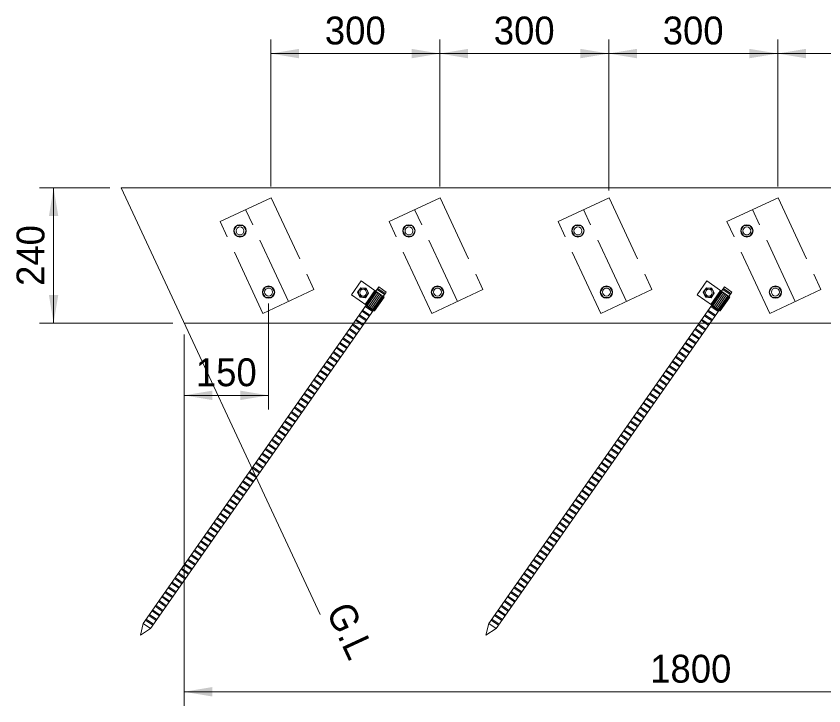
# Model space of a CAD drawing. Units: millimetres at full size, sheet at 1:20. Extents: x 0 to 8400, y 0 to 5940.
# Drawn here: x 2065 to 3499, y 2486 to 3711 of the extents above; entities that cross this region are included whole.
import ezdxf
from ezdxf.enums import TextEntityAlignment as Align

# ---------------------------------------------------------------- set-up
doc = ezdxf.new("R2010")
doc.units = ezdxf.units.MM
doc.header["$LTSCALE"] = 20
doc.linetypes.add('DASHED', pattern=[7.5, 6, -1.5])
for name, color, linetype, lineweight in [('一般線', 7, 'Continuous', 20), ('側板', 7, 'Continuous', 18), ('寸法', 7, 'Continuous', 13), ('文字', 7, 'Continuous', 13), ('金物', 7, 'Continuous', 18), ('鉄筋杭', 7, 'Continuous', 18)]:
    doc.layers.add(name, color=color, linetype=linetype, lineweight=lineweight)
doc.styles.add('ＭＳ Ｐゴシック', font='')
doc.styles.get('ＭＳ Ｐゴシック').set_extended_font_data('MS PGothic')

# ---------------------------------------------------------------- blocks, each defined once
blk = doc.blocks.new('filled_arrow')
at = {"color": 0, "linetype": 'Continuous', "lineweight": -2}
blk.add_solid([(7.5, 1.25), (0, 0), (7.5, -1.25)], dxfattribs=at)

msp = doc.modelspace()

# ---------------------------------------------------------------- linework, layer by layer
at = {"layer": '一般線'}
msp.add_line((2251.13, 3405.69), (2604.56, 2647.76), dxfattribs=at)
at = {"layer": '側板'}
for p, q in [((2251.13, 3405.69), (4162.5, 3405.69)), ((4162.5, 3165.69), (2363.04, 3165.69))]:
    msp.add_line(p, q, dxfattribs=at)
at = {"layer": '寸法'}
for p, q in [((2517.08, 3408.33), (2517.08, 3669.44)), ((2817.08, 3408.33), (2817.08, 3669.44)), ((2817.08, 3408.33), (2817.08, 3669.44)), ((3117, 3401.33), (3117, 3669.44)), ((3117, 3401.33), (3117, 3669.44)), ((3417.08, 3408.33), (3417.08, 3669.44)), ((3417.08, 3408.33), (3417.08, 3669.44)), ((2517.08, 3644.44), (2817.08, 3644.44)), ((2817.08, 3644.44), (3117, 3644.44)), ((3117, 3644.44), (3417.08, 3644.44)), ((3417.08, 3644.44), (3717.08, 3644.44)), ((2231.13, 3405.69), (2106.43, 3405.69)), ((2131.43, 3405.69), (2131.43, 3165.69)), ((2513.1, 3200.69), (2513.1, 3012.3)), ((2343.04, 3165.69), (2106.43, 3165.69)), ((2363.04, 3145.69), (2363.04, 2485.74)), ((2363.04, 3145.69), (2363.04, 3012.3)), ((2363.04, 3037.3), (2513.1, 3037.3)), ((2363.04, 2510.74), (4162.5, 2510.74))]:
    msp.add_line(p, q, dxfattribs=at)
at = {"layer": '金物', "linetype": 'DASHED', "lineweight": 13}
for p, q in [((2427.05, 3346.07), (2517.68, 3388.33)), ((2517.68, 3388.33), (2593.75, 3225.2)), ((2727.05, 3346.07), (2817.68, 3388.33)), ((2817.68, 3388.33), (2893.75, 3225.2)), ((3027.05, 3346.07), (3117.68, 3388.33)), ((3117.68, 3388.33), (3193.75, 3225.2)), ((3327.05, 3346.07), (3417.68, 3388.33)), ((3417.68, 3388.33), (3493.75, 3225.2)), ((2548.43, 3204.07), (2472.36, 3367.2)), ((2848.43, 3204.07), (2772.36, 3367.2)), ((3148.43, 3204.07), (3072.36, 3367.2)), ((3448.43, 3204.07), (3372.36, 3367.2)), ((2503.12, 3182.94), (2427.05, 3346.07)), ((2803.12, 3182.94), (2727.05, 3346.07)), ((3103.12, 3182.94), (3027.05, 3346.07)), ((3403.12, 3182.94), (3327.05, 3346.07)), ((2593.75, 3225.2), (2503.12, 3182.94)), ((2893.75, 3225.2), (2803.12, 3182.94)), ((3193.75, 3225.2), (3103.12, 3182.94)), ((3493.75, 3225.2), (3403.12, 3182.94))]:
    msp.add_line(p, q, dxfattribs=at)
at = {"layer": '金物'}
for points in [[(2456.88, 3338.97), (2451.38, 3329.45), (2456.88, 3319.92), (2467.88, 3319.92), (2473.38, 3329.45), (2467.88, 3338.97)], [(2756.88, 3338.97), (2751.38, 3329.45), (2756.88, 3319.92), (2767.88, 3319.92), (2773.38, 3329.45), (2767.88, 3338.97)], [(3056.88, 3338.97), (3051.38, 3329.45), (3056.88, 3319.92), (3067.88, 3319.92), (3073.38, 3329.45), (3067.88, 3338.97)], [(3356.88, 3338.97), (3351.38, 3329.45), (3356.88, 3319.92), (3367.88, 3319.92), (3373.38, 3329.45), (3367.88, 3338.97)], [(2507.6, 3230.22), (2502.1, 3220.69), (2507.6, 3211.16), (2518.6, 3211.16), (2524.1, 3220.69), (2518.6, 3230.22)], [(2807.6, 3230.22), (2802.1, 3220.69), (2807.6, 3211.16), (2818.6, 3211.16), (2824.1, 3220.69), (2818.6, 3230.22)], [(3107.6, 3230.22), (3102.1, 3220.69), (3107.6, 3211.16), (3118.6, 3211.16), (3124.1, 3220.69), (3118.6, 3230.22)], [(3407.6, 3230.22), (3402.1, 3220.69), (3407.6, 3211.16), (3418.6, 3211.16), (3424.1, 3220.69), (3418.6, 3230.22)]]:
    msp.add_lwpolyline(points, close=True, dxfattribs=at)
for centre, radius in [((2462.38, 3329.45), 11), ((2462.38, 3329.45), 7), ((2762.38, 3329.45), 11), ((2762.38, 3329.45), 7), ((3062.38, 3329.45), 11), ((3062.38, 3329.45), 7), ((3362.38, 3329.45), 11), ((3362.38, 3329.45), 7), ((2513.1, 3220.69), 11), ((2513.1, 3220.69), 7), ((2813.1, 3220.69), 11), ((2813.1, 3220.69), 7), ((3113.1, 3220.69), 11), ((3113.1, 3220.69), 7), ((3413.1, 3220.69), 11), ((3413.1, 3220.69), 7)]:
    msp.add_circle(centre, radius, dxfattribs=at)
at = {"layer": '鉄筋杭'}
for p, q in [((2677.38, 3240.57), (2660.17, 3216)), ((2676.92, 3228.58), (2671.29, 3220.54)), ((2676.92, 3228.58), (2686.69, 3227.72)), ((2718.34, 3211.89), (2677.38, 3240.57)), ((2686.69, 3227.72), (2690.84, 3218.83)), ((2709.08, 3230.05), (2703.59, 3222.22)), ((2707.07, 3227.18), (2720.18, 3218)), ((2722.18, 3220.87), (2709.08, 3230.05)), ((3291.11, 3240.57), (3273.9, 3216)), ((3290.65, 3228.58), (3285.02, 3220.54)), ((3290.65, 3228.58), (3300.43, 3227.72)), ((3332.07, 3211.89), (3291.11, 3240.57)), ((3300.43, 3227.72), (3304.57, 3218.83)), ((3322.81, 3230.05), (3317.32, 3222.22)), ((3320.8, 3227.18), (3333.91, 3218)), ((3335.91, 3220.87), (3322.81, 3230.05)), ((2701.13, 3187.32), (2660.17, 3216)), ((2671.29, 3220.54), (2675.44, 3211.64)), ((2701.96, 3223.36), (2684.75, 3198.79)), ((2702.36, 3223.08), (2685.15, 3198.51)), ((2690.84, 3218.83), (2685.21, 3210.79)), ((2703.52, 3222.27), (2686.31, 3197.7)), ((2705.33, 3221), (2688.12, 3196.43)), ((2707.62, 3219.4), (2690.41, 3194.83)), ((2710.15, 3217.63), (2692.94, 3193.06)), ((2712.68, 3215.86), (2695.47, 3191.28)), ((2714.97, 3214.26), (2697.76, 3189.68)), ((2716.78, 3212.99), (2699.57, 3188.42)), ((2705.92, 3225.54), (2719.03, 3216.36)), ((2722.18, 3220.87), (2716.7, 3213.04)), ((3314.86, 3187.32), (3273.9, 3216)), ((3285.02, 3220.54), (3289.17, 3211.64)), ((3315.69, 3223.36), (3298.48, 3198.79)), ((3316.09, 3223.08), (3298.88, 3198.51)), ((3304.57, 3218.83), (3298.94, 3210.79)), ((3317.25, 3222.27), (3300.04, 3197.7)), ((3319.06, 3221), (3301.86, 3196.43)), ((3321.35, 3219.4), (3304.14, 3194.83)), ((3323.88, 3217.63), (3306.67, 3193.06)), ((3326.41, 3215.86), (3309.2, 3191.28)), ((3328.7, 3214.26), (3311.49, 3189.68)), ((3330.51, 3212.99), (3313.3, 3188.42)), ((3319.65, 3225.54), (3332.76, 3216.36)), ((3335.91, 3220.87), (3330.43, 3213.04)), ((2685.21, 3210.79), (2675.44, 3211.64)), ((2717.94, 3212.18), (2700.73, 3187.6)), ((2718.34, 3211.89), (2701.13, 3187.32)), ((3298.94, 3210.79), (3289.17, 3211.64)), ((3331.67, 3212.18), (3314.46, 3187.6)), ((3332.07, 3211.89), (3314.86, 3187.32)), ((2686.39, 3197.64), (2290.37, 2632.07)), ((2699.49, 3188.47), (2303.47, 2622.89)), ((2678.96, 3187.04), (2692.07, 3177.86)), ((2680.11, 3188.68), (2693.22, 3179.5)), ((2684.7, 3195.23), (2697.81, 3186.06)), ((2685.85, 3196.87), (2698.95, 3187.69)), ((3300.12, 3197.64), (2904.1, 2632.07)), ((3313.22, 3188.47), (2917.2, 2622.89)), ((3292.69, 3187.04), (3305.8, 3177.86)), ((3293.84, 3188.68), (3306.95, 3179.5)), ((3298.43, 3195.23), (3311.54, 3186.06)), ((3299.58, 3196.87), (3312.68, 3187.69)), ((2667.49, 3170.66), (2680.6, 3161.48)), ((2668.64, 3172.3), (2681.75, 3163.12)), ((2673.23, 3178.85), (2686.34, 3169.67)), ((2674.38, 3180.49), (2687.48, 3171.31)), ((3281.22, 3170.66), (3294.33, 3161.48)), ((3282.37, 3172.3), (3295.48, 3163.12)), ((3286.96, 3178.85), (3300.07, 3169.67)), ((3288.11, 3180.49), (3301.21, 3171.31)), ((2657.17, 3155.91), (2670.28, 3146.74)), ((2661.76, 3162.47), (2674.86, 3153.29)), ((2662.9, 3164.11), (2676.01, 3154.93)), ((3270.9, 3155.91), (3284.01, 3146.74)), ((3275.49, 3162.47), (3288.59, 3153.29)), ((3276.63, 3164.11), (3289.74, 3154.93)), ((2650.29, 3146.08), (2663.39, 3136.91)), ((2651.43, 3147.72), (2664.54, 3138.55)), ((2656.02, 3154.28), (2669.13, 3145.1)), ((3264.02, 3146.08), (3277.12, 3136.91)), ((3265.16, 3147.72), (3278.27, 3138.55)), ((3269.75, 3154.28), (3282.86, 3145.1)), ((2638.81, 3129.7), (2651.92, 3120.52)), ((2639.96, 3131.34), (2653.07, 3122.16)), ((2644.55, 3137.89), (2657.66, 3128.72)), ((2645.7, 3139.53), (2658.8, 3130.35)), ((3252.54, 3129.7), (3265.65, 3120.52)), ((3253.69, 3131.34), (3266.8, 3122.16)), ((3258.28, 3137.89), (3271.39, 3128.72)), ((3259.43, 3139.53), (3272.53, 3130.35)), ((2627.34, 3113.32), (2640.45, 3104.14)), ((2628.49, 3114.96), (2641.6, 3105.78)), ((2633.08, 3121.51), (2646.18, 3112.33)), ((2634.23, 3123.15), (2647.33, 3113.97)), ((3241.07, 3113.32), (3254.18, 3104.14)), ((3242.22, 3114.96), (3255.33, 3105.78)), ((3246.81, 3121.51), (3259.92, 3112.33)), ((3247.96, 3123.15), (3261.06, 3113.97)), ((2617.02, 3098.57), (2630.12, 3089.4)), ((2621.61, 3105.13), (2634.71, 3095.95)), ((2622.75, 3106.76), (2635.86, 3097.59)), ((3230.75, 3098.57), (3243.85, 3089.4)), ((3235.34, 3105.13), (3248.44, 3095.95)), ((3236.48, 3106.76), (3249.59, 3097.59)), ((2610.14, 3088.74), (2623.24, 3079.57)), ((2611.28, 3090.38), (2624.39, 3081.2)), ((2615.87, 3096.94), (2628.98, 3087.76)), ((3223.87, 3088.74), (3236.97, 3079.57)), ((3225.01, 3090.38), (3238.12, 3081.2)), ((3229.6, 3096.94), (3242.71, 3087.76)), ((2598.66, 3072.36), (2611.77, 3063.18)), ((2599.81, 3074), (2612.92, 3064.82)), ((2604.4, 3080.55), (2617.51, 3071.37)), ((2605.55, 3082.19), (2618.65, 3073.01)), ((3212.39, 3072.36), (3225.5, 3063.18)), ((3213.54, 3074), (3226.65, 3064.82)), ((3218.13, 3080.55), (3231.24, 3071.37)), ((3219.28, 3082.19), (3232.38, 3073.01)), ((2587.19, 3055.98), (2600.3, 3046.8)), ((2588.34, 3057.62), (2601.45, 3048.44)), ((2592.93, 3064.17), (2606.03, 3054.99)), ((2594.08, 3065.81), (2607.18, 3056.63)), ((3200.92, 3055.98), (3214.03, 3046.8)), ((3202.07, 3057.62), (3215.18, 3048.44)), ((3206.66, 3064.17), (3219.76, 3054.99)), ((3207.81, 3065.81), (3220.91, 3056.63)), ((2576.87, 3041.23), (2589.97, 3032.06)), ((2581.46, 3047.79), (2594.56, 3038.61)), ((2582.6, 3049.42), (2595.71, 3040.25)), ((3190.6, 3041.23), (3203.7, 3032.06)), ((3195.19, 3047.79), (3208.29, 3038.61)), ((3196.33, 3049.42), (3209.44, 3040.25)), ((2569.99, 3031.4), (2583.09, 3022.23)), ((2571.13, 3033.04), (2584.24, 3023.86)), ((2575.72, 3039.59), (2588.83, 3030.42)), ((3183.72, 3031.4), (3196.82, 3022.23)), ((3184.86, 3033.04), (3197.97, 3023.86)), ((3189.45, 3039.59), (3202.56, 3030.42)), ((2558.51, 3015.02), (2571.62, 3005.84)), ((2559.66, 3016.66), (2572.77, 3007.48)), ((2564.25, 3023.21), (2577.36, 3014.03)), ((2565.4, 3024.85), (2578.5, 3015.67)), ((3172.24, 3015.02), (3185.35, 3005.84)), ((3173.39, 3016.66), (3186.5, 3007.48)), ((3177.98, 3023.21), (3191.09, 3014.03)), ((3179.13, 3024.85), (3192.23, 3015.67)), ((2547.04, 2998.64), (2560.15, 2989.46)), ((2548.19, 3000.28), (2561.3, 2991.1)), ((2552.78, 3006.83), (2565.88, 2997.65)), ((2553.92, 3008.47), (2567.03, 2999.29)), ((3160.77, 2998.64), (3173.88, 2989.46)), ((3161.92, 3000.28), (3175.03, 2991.1)), ((3166.51, 3006.83), (3179.61, 2997.65)), ((3167.66, 3008.47), (3180.76, 2999.29)), ((2536.72, 2983.89), (2549.82, 2974.71)), ((2541.31, 2990.45), (2554.41, 2981.27)), ((2542.45, 2992.08), (2555.56, 2982.91)), ((3150.45, 2983.89), (3163.55, 2974.71)), ((3155.04, 2990.45), (3168.14, 2981.27)), ((3156.18, 2992.08), (3169.29, 2982.91)), ((2529.83, 2974.06), (2542.94, 2964.89)), ((2530.98, 2975.7), (2544.09, 2966.52)), ((2535.57, 2982.25), (2548.68, 2973.08)), ((3143.56, 2974.06), (3156.67, 2964.89)), ((3144.71, 2975.7), (3157.82, 2966.52)), ((3149.3, 2982.25), (3162.41, 2973.08)), ((2518.36, 2957.68), (2531.47, 2948.5)), ((2519.51, 2959.32), (2532.62, 2950.14)), ((2524.1, 2965.87), (2537.21, 2956.69)), ((2525.25, 2967.51), (2538.35, 2958.33)), ((3132.09, 2957.68), (3145.2, 2948.5)), ((3133.24, 2959.32), (3146.35, 2950.14)), ((3137.83, 2965.87), (3150.94, 2956.69)), ((3138.98, 2967.51), (3152.08, 2958.33)), ((2506.89, 2941.3), (2520, 2932.12)), ((2508.04, 2942.93), (2521.15, 2933.76)), ((2512.63, 2949.49), (2525.73, 2940.31)), ((2513.77, 2951.13), (2526.88, 2941.95)), ((3120.62, 2941.3), (3133.73, 2932.12)), ((3121.77, 2942.93), (3134.88, 2933.76)), ((3126.36, 2949.49), (3139.46, 2940.31)), ((3127.5, 2951.13), (3140.61, 2941.95)), ((2496.57, 2926.55), (2509.67, 2917.37)), ((2501.16, 2933.1), (2514.26, 2923.93)), ((2502.3, 2934.74), (2515.41, 2925.57)), ((3110.3, 2926.55), (3123.4, 2917.37)), ((3114.89, 2933.1), (3127.99, 2923.93)), ((3116.03, 2934.74), (3129.14, 2925.57)), ((2489.68, 2916.72), (2502.79, 2907.54)), ((2490.83, 2918.36), (2503.94, 2909.18)), ((2495.42, 2924.91), (2508.53, 2915.74)), ((3103.41, 2916.72), (3116.52, 2907.54)), ((3104.56, 2918.36), (3117.67, 2909.18)), ((3109.15, 2924.91), (3122.26, 2915.74)), ((2478.21, 2900.34), (2491.32, 2891.16)), ((2479.36, 2901.98), (2492.47, 2892.8)), ((2483.95, 2908.53), (2497.05, 2899.35)), ((2485.1, 2910.17), (2498.2, 2900.99)), ((3091.94, 2900.34), (3105.05, 2891.16)), ((3093.09, 2901.98), (3106.2, 2892.8)), ((3097.68, 2908.53), (3110.79, 2899.35)), ((3098.83, 2910.17), (3111.93, 2900.99)), ((2466.74, 2883.96), (2479.85, 2874.78)), ((2467.89, 2885.59), (2480.99, 2876.42)), ((2472.48, 2892.15), (2485.58, 2882.97)), ((2473.62, 2893.79), (2486.73, 2884.61)), ((3080.47, 2883.96), (3093.58, 2874.78)), ((3081.62, 2885.59), (3094.73, 2876.42)), ((3086.21, 2892.15), (3099.31, 2882.97)), ((3087.35, 2893.79), (3100.46, 2884.61)), ((2456.42, 2869.21), (2469.52, 2860.03)), ((2461.01, 2875.76), (2474.11, 2866.59)), ((2462.15, 2877.4), (2475.26, 2868.23)), ((3070.15, 2869.21), (3083.25, 2860.03)), ((3074.74, 2875.76), (3087.84, 2866.59)), ((3075.88, 2877.4), (3088.99, 2868.23)), ((2449.53, 2859.38), (2462.64, 2850.2)), ((2450.68, 2861.02), (2463.79, 2851.84)), ((2455.27, 2867.57), (2468.38, 2858.4)), ((3063.26, 2859.38), (3076.37, 2850.2)), ((3064.41, 2861.02), (3077.52, 2851.84)), ((3069, 2867.57), (3082.11, 2858.4)), ((2438.06, 2843), (2451.17, 2833.82)), ((2439.21, 2844.64), (2452.32, 2835.46)), ((2443.8, 2851.19), (2456.9, 2842.01)), ((2444.95, 2852.83), (2458.05, 2843.65)), ((3051.79, 2843), (3064.9, 2833.82)), ((3052.94, 2844.64), (3066.05, 2835.46)), ((3057.53, 2851.19), (3070.63, 2842.01)), ((3058.68, 2852.83), (3071.78, 2843.65)), ((2426.59, 2826.61), (2439.7, 2817.44)), ((2427.74, 2828.25), (2440.84, 2819.08)), ((2432.33, 2834.81), (2445.43, 2825.63)), ((2433.47, 2836.44), (2446.58, 2827.27)), ((3040.32, 2826.61), (3053.43, 2817.44)), ((3041.47, 2828.25), (3054.57, 2819.08)), ((3046.06, 2834.81), (3059.16, 2825.63)), ((3047.2, 2836.44), (3060.31, 2827.27)), ((2416.27, 2811.87), (2429.37, 2802.69)), ((2420.86, 2818.42), (2433.96, 2809.25)), ((2422, 2820.06), (2435.11, 2810.88)), ((3030, 2811.87), (3043.1, 2802.69)), ((3034.59, 2818.42), (3047.69, 2809.25)), ((3035.73, 2820.06), (3048.84, 2810.88)), ((2409.38, 2802.04), (2422.49, 2792.86)), ((2410.53, 2803.68), (2423.64, 2794.5)), ((2415.12, 2810.23), (2428.23, 2801.05)), ((3023.11, 2802.04), (3036.22, 2792.86)), ((3024.26, 2803.68), (3037.37, 2794.5)), ((3028.85, 2810.23), (3041.96, 2801.05)), ((2397.91, 2785.66), (2411.02, 2776.48)), ((2399.06, 2787.3), (2412.17, 2778.12)), ((2403.65, 2793.85), (2416.75, 2784.67)), ((2404.79, 2795.49), (2417.9, 2786.31)), ((3011.64, 2785.66), (3024.75, 2776.48)), ((3012.79, 2787.3), (3025.9, 2778.12)), ((3017.38, 2793.85), (3030.48, 2784.67)), ((3018.53, 2795.49), (3031.63, 2786.31)), ((2386.44, 2769.27), (2399.55, 2760.1)), ((2387.59, 2770.91), (2400.69, 2761.74)), ((2392.18, 2777.47), (2405.28, 2768.29)), ((2393.32, 2779.1), (2406.43, 2769.93)), ((3000.17, 2769.27), (3013.28, 2760.1)), ((3001.32, 2770.91), (3014.42, 2761.74)), ((3005.91, 2777.47), (3019.01, 2768.29)), ((3007.05, 2779.1), (3020.16, 2769.93)), ((2376.12, 2754.53), (2389.22, 2745.35)), ((2380.7, 2761.08), (2393.81, 2751.91)), ((2381.85, 2762.72), (2394.96, 2753.54)), ((2989.85, 2754.53), (3002.95, 2745.35)), ((2994.44, 2761.08), (3007.54, 2751.91)), ((2995.58, 2762.72), (3008.69, 2753.54)), ((2369.23, 2744.7), (2382.34, 2735.52)), ((2370.38, 2746.34), (2383.49, 2737.16)), ((2374.97, 2752.89), (2388.08, 2743.71)), ((2982.96, 2744.7), (2996.07, 2735.52)), ((2984.11, 2746.34), (2997.22, 2737.16)), ((2988.7, 2752.89), (3001.81, 2743.71)), ((2357.76, 2728.32), (2370.87, 2719.14)), ((2358.91, 2729.95), (2372.02, 2720.78)), ((2363.5, 2736.51), (2376.6, 2727.33)), ((2364.64, 2738.15), (2377.75, 2728.97)), ((2971.49, 2728.32), (2984.6, 2719.14)), ((2972.64, 2729.95), (2985.75, 2720.78)), ((2977.23, 2736.51), (2990.33, 2727.33)), ((2978.37, 2738.15), (2991.48, 2728.97)), ((2346.29, 2711.93), (2359.4, 2702.76)), ((2347.44, 2713.57), (2360.54, 2704.39)), ((2352.03, 2720.13), (2365.13, 2710.95)), ((2353.17, 2721.76), (2366.28, 2712.59)), ((2960.02, 2711.93), (2973.13, 2702.76)), ((2961.17, 2713.57), (2974.27, 2704.39)), ((2965.76, 2720.13), (2978.86, 2710.95)), ((2966.9, 2721.76), (2980.01, 2712.59)), ((2335.97, 2697.19), (2349.07, 2688.01)), ((2340.55, 2703.74), (2353.66, 2694.56)), ((2341.7, 2705.38), (2354.81, 2696.2)), ((2949.7, 2697.19), (2962.8, 2688.01)), ((2954.28, 2703.74), (2967.39, 2694.56)), ((2955.43, 2705.38), (2968.54, 2696.2)), ((2329.08, 2687.36), (2342.19, 2678.18)), ((2330.23, 2689), (2343.34, 2679.82)), ((2334.82, 2695.55), (2347.93, 2686.37)), ((2942.81, 2687.36), (2955.92, 2678.18)), ((2943.96, 2689), (2957.07, 2679.82)), ((2948.55, 2695.55), (2961.66, 2686.37)), ((2317.61, 2670.98), (2330.72, 2661.8)), ((2318.76, 2672.61), (2331.86, 2663.44)), ((2323.35, 2679.17), (2336.45, 2669.99)), ((2324.49, 2680.81), (2337.6, 2671.63)), ((2931.34, 2670.98), (2944.45, 2661.8)), ((2932.49, 2672.61), (2945.6, 2663.44)), ((2937.08, 2679.17), (2950.18, 2669.99)), ((2938.22, 2680.81), (2951.33, 2671.63)), ((2306.14, 2654.59), (2319.25, 2645.42)), ((2307.29, 2656.23), (2320.39, 2647.05)), ((2311.88, 2662.78), (2324.98, 2653.61)), ((2313.02, 2664.42), (2326.13, 2655.25)), ((2919.87, 2654.59), (2932.98, 2645.42)), ((2921.02, 2656.23), (2934.12, 2647.05)), ((2925.61, 2662.78), (2938.71, 2653.61)), ((2926.75, 2664.42), (2939.86, 2655.25)), ((2295.82, 2639.85), (2308.92, 2630.67)), ((2300.4, 2646.4), (2313.51, 2637.22)), ((2301.55, 2648.04), (2314.66, 2638.86)), ((2909.55, 2639.85), (2922.65, 2630.67)), ((2914.13, 2646.4), (2927.24, 2637.22)), ((2915.28, 2648.04), (2928.39, 2638.86)), ((2285.45, 2611.09), (2290.37, 2632.07)), ((2303.47, 2622.89), (2290.37, 2632.07)), ((2294.67, 2638.21), (2307.77, 2629.03)), ((2899.18, 2611.09), (2904.1, 2632.07)), ((2917.2, 2622.89), (2904.1, 2632.07)), ((2908.4, 2638.21), (2921.51, 2629.03)), ((2285.45, 2611.09), (2303.47, 2622.89)), ((2899.18, 2611.09), (2917.2, 2622.89))]:
    msp.add_line(p, q, dxfattribs=at)
for centre, radius in [((2681.07, 3219.68), 8.16), ((3294.8, 3219.68), 8.16), ((2681.07, 3219.68), 6), ((3294.8, 3219.68), 6)]:
    msp.add_circle(centre, radius, dxfattribs=at)

# ---------------------------------------------------------------- block references
at = {"layer": '寸法', "xscale": 6.67, "yscale": 6.67}
for p in [(2517.08, 3644.44), (2817.08, 3644.44), (3117, 3644.44), (3417.08, 3644.44), (2363.04, 3037.3), (2363.04, 2510.74)]:
    msp.add_blockref('filled_arrow', p, dxfattribs=at)
for p, rotation in [((2817.08, 3644.44), 180), ((3117, 3644.44), 180), ((3417.08, 3644.44), 180), ((2131.43, 3405.69), 270), ((2131.43, 3165.69), 90), ((2513.1, 3037.3), 180)]:
    msp.add_blockref('filled_arrow', p, dxfattribs=dict(at, rotation=rotation))

# ---------------------------------------------------------------- texts
at = {"layer": '寸法', "style": 'ＭＳ Ｐゴシック'}
for s, p in [('300', (2667.08, 3685.44)), ('300', (2967.04, 3685.44)), ('300', (3267.04, 3685.44)), ('150', (2438.07, 3078.3)), ('1800', (3262.77, 2551.74))]:
    msp.add_text(s, height=49.49, dxfattribs=at).set_placement(p, align=Align.MIDDLE_CENTER)
msp.add_text('240', height=49.49, rotation=90, dxfattribs=at).set_placement((2090.43, 3285.69), align=Align.MIDDLE_CENTER)
at = {"layer": '文字', "style": 'ＭＳ Ｐゴシック', "width": 0.95}
msp.add_text('G.L', height=49.49, rotation=294.884, dxfattribs=at).set_placement((2601.41, 2647.58), align=Align.BOTTOM_LEFT)

doc.saveas('drawing.dxf')
